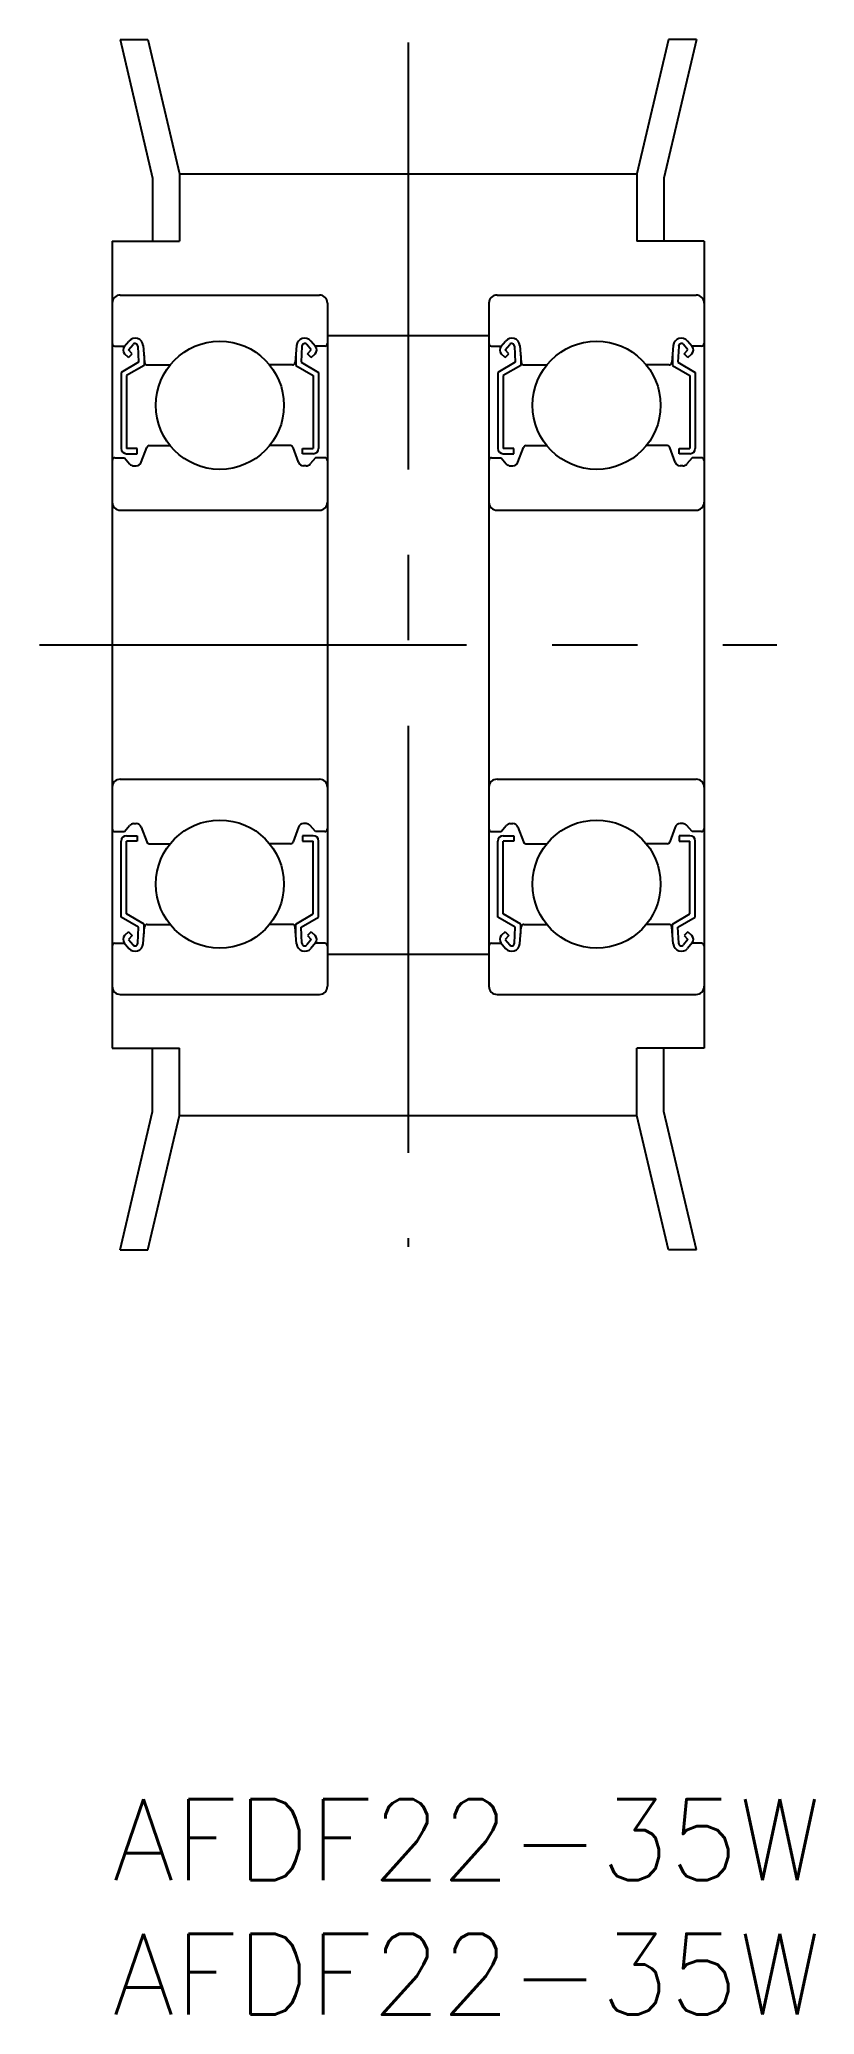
# Model space of a CAD drawing. Extents: x -2.7 to 26.1, y -8 to 65.4.
import ezdxf

# ---------------------------------------------------------------- set-up
doc = ezdxf.new("R2010")
doc.units = 0
doc.header["$LTSCALE"] = 0.5
doc.linetypes.add('CENTER', pattern=[50.8, 31.75, -6.35, 6.35, -6.35])
doc.layers.get('0').update_dxf_attribs({"linetype": 'CONTINUOUS'})
doc.layers.add('CENTER', color=1, linetype='CENTER')
doc.styles.get("Standard").update_dxf_attribs({"font": 'txt.shx', "height": 3, "bigfont": 'bigfont.shx'})

# ---------------------------------------------------------------- blocks, each defined once
blk = doc.blocks.new('*U10')
at = {"color": 7, "linetype": 'CONTINUOUS'}
blk.add_text('AFDF22-35W', height=3, dxfattribs=at).set_placement((0, -3))
blk = doc.blocks.new('*U11')
at = {"color": 7, "linetype": 'CONTINUOUS'}
blk.add_text('AFDF22-35W', height=3, dxfattribs=at).set_placement((0, -8))

msp = doc.modelspace()

# ---------------------------------------------------------------- linework, layer by layer
at = {"color": 7, "linetype": 'CONTINUOUS'}
for p, q in [((0.289, 65.425), (1.5, 60.273)), ((0.289, 65.425), (1.325, 65.425)), ((1.325, 65.425), (2.5, 60.425)), ((20.675, 65.425), (19.5, 60.425)), ((21.711, 65.425), (20.5, 60.273)), ((21.711, 65.425), (20.675, 65.425)), ((1.5, 60.273), (1.5, 57.925)), ((2.5, 60.425), (19.5, 60.425)), ((2.5, 60.425), (2.5, 57.925)), ((19.5, 60.425), (19.5, 57.925)), ((20.5, 60.273), (20.5, 57.925)), ((0, 57.925), (0, 27.925)), ((0, 57.925), (2.5, 57.925)), ((22, 57.925), (19.5, 57.925)), ((22, 57.925), (22, 27.925)), ((0.3, 55.925), (7.7, 55.925)), ((14.3, 55.925), (21.7, 55.925)), ((8, 55.625), (8, 30.225)), ((14, 55.625), (14, 30.225)), ((8, 54.425), (14, 54.425)), ((0.1, 54.025), (0.46, 54.025)), ((0.448, 54.011), (0.619, 54.215)), ((0.602, 53.6), (0.46, 53.741)), ((0.602, 53.883), (0.772, 54.085)), ((0.743, 53.742), (0.602, 53.883)), ((0.602, 53.6), (0.743, 53.742)), ((0.948, 54.026), (0.981, 53.426)), ((1.148, 54.049), (1.203, 53.416)), ((1.181, 53.671), (1.181, 53.31)), ((6.852, 54.049), (6.797, 53.416)), ((6.819, 53.671), (6.819, 53.31)), ((7.052, 54.026), (7.019, 53.426)), ((7.398, 53.883), (7.228, 54.085)), ((7.257, 53.742), (7.398, 53.883)), ((7.398, 53.6), (7.257, 53.742)), ((7.552, 54.011), (7.381, 54.215)), ((7.398, 53.6), (7.54, 53.741)), ((7.9, 54.025), (7.54, 54.025)), ((14.1, 54.025), (14.46, 54.025)), ((14.448, 54.011), (14.619, 54.215)), ((14.602, 53.6), (14.46, 53.741)), ((14.602, 53.883), (14.772, 54.085)), ((14.743, 53.742), (14.602, 53.883)), ((14.602, 53.6), (14.743, 53.742)), ((14.948, 54.026), (14.981, 53.426)), ((15.148, 54.049), (15.203, 53.416)), ((15.181, 53.671), (15.181, 53.31)), ((20.852, 54.049), (20.797, 53.416)), ((20.819, 53.671), (20.819, 53.31)), ((21.052, 54.026), (21.019, 53.426)), ((21.398, 53.883), (21.228, 54.085)), ((21.257, 53.742), (21.398, 53.883)), ((21.398, 53.6), (21.257, 53.742)), ((21.552, 54.011), (21.381, 54.215)), ((21.398, 53.6), (21.54, 53.741)), ((21.9, 54.025), (21.54, 54.025)), ((0.981, 53.426), (0.331, 53.05)), ((0.331, 53.05), (0.331, 50.225)), ((1.181, 53.31), (0.531, 52.935)), ((0.531, 52.935), (0.531, 50.225)), ((1.303, 53.325), (2.151, 53.325)), ((6.697, 53.325), (5.849, 53.325)), ((6.819, 53.31), (7.469, 52.935)), ((7.019, 53.426), (7.669, 53.05)), ((7.469, 52.935), (7.469, 50.225)), ((7.669, 53.05), (7.669, 50.225)), ((14.981, 53.426), (14.331, 53.05)), ((14.331, 53.05), (14.331, 50.225)), ((15.181, 53.31), (14.531, 52.935)), ((14.531, 52.935), (14.531, 50.225)), ((15.303, 53.325), (16.151, 53.325)), ((20.697, 53.325), (19.849, 53.325)), ((20.819, 53.31), (21.469, 52.935)), ((21.019, 53.426), (21.669, 53.05)), ((21.469, 52.935), (21.469, 50.225)), ((21.669, 53.05), (21.669, 50.225)), ((0.931, 50.225), (0.531, 50.225)), ((0.531, 50.025), (0.931, 50.025)), ((0.931, 50.025), (0.931, 50.225)), ((1.079, 49.706), (1.28, 50.259)), ((1.374, 50.325), (2.151, 50.325)), ((6.626, 50.325), (5.849, 50.325)), ((6.921, 49.706), (6.72, 50.259)), ((7.069, 50.025), (7.069, 50.225)), ((7.069, 50.225), (7.469, 50.225)), ((7.469, 50.025), (7.069, 50.025)), ((14.931, 50.225), (14.531, 50.225)), ((14.531, 50.025), (14.931, 50.025)), ((14.931, 50.025), (14.931, 50.225)), ((15.079, 49.706), (15.28, 50.259)), ((15.374, 50.325), (16.151, 50.325)), ((20.626, 50.325), (19.849, 50.325)), ((20.921, 49.706), (20.72, 50.259)), ((21.069, 50.025), (21.069, 50.225)), ((21.069, 50.225), (21.469, 50.225)), ((21.469, 50.025), (21.069, 50.025)), ((0.1, 49.875), (0.45, 49.875)), ((0.45, 49.875), (0.642, 49.646)), ((0.795, 49.575), (0.891, 49.575)), ((7.205, 49.575), (7.109, 49.575)), ((7.55, 49.875), (7.358, 49.646)), ((7.9, 49.875), (7.55, 49.875)), ((14.1, 49.875), (14.45, 49.875)), ((14.45, 49.875), (14.642, 49.646)), ((14.795, 49.575), (14.891, 49.575)), ((21.205, 49.575), (21.109, 49.575)), ((21.55, 49.875), (21.358, 49.646)), ((21.9, 49.875), (21.55, 49.875)), ((0.3, 47.925), (7.7, 47.925)), ((14.3, 47.925), (21.7, 47.925)), ((0.3, 37.925), (7.7, 37.925)), ((14.3, 37.925), (21.7, 37.925)), ((0.45, 35.975), (0.642, 36.203)), ((0.795, 36.275), (0.891, 36.275)), ((1.079, 36.143), (1.28, 35.591)), ((6.921, 36.143), (6.72, 35.591)), ((7.205, 36.275), (7.109, 36.275)), ((7.55, 35.975), (7.358, 36.203)), ((14.45, 35.975), (14.642, 36.203)), ((14.795, 36.275), (14.891, 36.275)), ((15.079, 36.143), (15.28, 35.591)), ((20.921, 36.143), (20.72, 35.591)), ((21.205, 36.275), (21.109, 36.275)), ((21.55, 35.975), (21.358, 36.203)), ((0.1, 35.975), (0.45, 35.975)), ((0.331, 32.8), (0.331, 35.625)), ((0.531, 35.825), (0.931, 35.825)), ((0.531, 32.915), (0.531, 35.625)), ((0.931, 35.625), (0.531, 35.625)), ((0.931, 35.825), (0.931, 35.625)), ((1.374, 35.525), (2.151, 35.525)), ((6.626, 35.525), (5.849, 35.525)), ((7.069, 35.825), (7.069, 35.625)), ((7.469, 35.825), (7.069, 35.825)), ((7.069, 35.625), (7.469, 35.625)), ((7.469, 32.915), (7.469, 35.625)), ((7.9, 35.975), (7.55, 35.975)), ((7.669, 32.8), (7.669, 35.625)), ((14.1, 35.975), (14.45, 35.975)), ((14.331, 32.8), (14.331, 35.625)), ((14.531, 35.825), (14.931, 35.825)), ((14.531, 32.915), (14.531, 35.625)), ((14.931, 35.625), (14.531, 35.625)), ((14.931, 35.825), (14.931, 35.625)), ((15.374, 35.525), (16.151, 35.525)), ((20.626, 35.525), (19.849, 35.525)), ((21.069, 35.825), (21.069, 35.625)), ((21.469, 35.825), (21.069, 35.825)), ((21.069, 35.625), (21.469, 35.625)), ((21.469, 32.915), (21.469, 35.625)), ((21.9, 35.975), (21.55, 35.975)), ((21.669, 32.8), (21.669, 35.625)), ((0.981, 32.424), (0.331, 32.8)), ((1.181, 32.54), (0.531, 32.915)), ((0.948, 31.823), (0.981, 32.424)), ((1.148, 31.801), (1.203, 32.433)), ((1.181, 32.179), (1.181, 32.54)), ((1.303, 32.525), (2.151, 32.525)), ((6.697, 32.525), (5.849, 32.525)), ((6.852, 31.801), (6.797, 32.433)), ((6.819, 32.54), (7.469, 32.915)), ((6.819, 32.179), (6.819, 32.54)), ((7.019, 32.424), (7.669, 32.8)), ((7.052, 31.823), (7.019, 32.424)), ((14.981, 32.424), (14.331, 32.8)), ((15.181, 32.54), (14.531, 32.915)), ((14.948, 31.823), (14.981, 32.424)), ((15.148, 31.801), (15.203, 32.433)), ((15.181, 32.179), (15.181, 32.54)), ((15.303, 32.525), (16.151, 32.525)), ((20.697, 32.525), (19.849, 32.525)), ((20.852, 31.801), (20.797, 32.433)), ((20.819, 32.54), (21.469, 32.915)), ((20.819, 32.179), (20.819, 32.54)), ((21.019, 32.424), (21.669, 32.8)), ((21.052, 31.823), (21.019, 32.424)), ((0.1, 31.825), (0.46, 31.825)), ((0.448, 31.839), (0.619, 31.634)), ((0.602, 32.25), (0.46, 32.108)), ((0.602, 32.25), (0.743, 32.108)), ((0.743, 32.108), (0.602, 31.967)), ((0.602, 31.967), (0.772, 31.764)), ((7.398, 31.967), (7.228, 31.764)), ((7.398, 32.25), (7.257, 32.108)), ((7.257, 32.108), (7.398, 31.967)), ((7.552, 31.839), (7.381, 31.634)), ((7.398, 32.25), (7.54, 32.108)), ((7.9, 31.825), (7.54, 31.825)), ((14.1, 31.825), (14.46, 31.825)), ((14.448, 31.839), (14.619, 31.634)), ((14.602, 32.25), (14.46, 32.108)), ((14.602, 32.25), (14.743, 32.108)), ((14.743, 32.108), (14.602, 31.967)), ((14.602, 31.967), (14.772, 31.764)), ((21.398, 31.967), (21.228, 31.764)), ((21.398, 32.25), (21.257, 32.108)), ((21.257, 32.108), (21.398, 31.967)), ((21.552, 31.839), (21.381, 31.634)), ((21.398, 32.25), (21.54, 32.108)), ((21.9, 31.825), (21.54, 31.825)), ((8, 31.425), (14, 31.425)), ((0.3, 29.925), (7.7, 29.925)), ((14.3, 29.925), (21.7, 29.925)), ((0, 27.925), (2.5, 27.925)), ((1.5, 25.576), (1.5, 27.925)), ((2.5, 25.425), (2.5, 27.925)), ((22, 27.925), (19.5, 27.925)), ((19.5, 25.425), (19.5, 27.925)), ((20.5, 25.576), (20.5, 27.925)), ((0.289, 20.425), (1.5, 25.576)), ((1.325, 20.425), (2.5, 25.425)), ((2.5, 25.425), (19.5, 25.425)), ((20.675, 20.425), (19.5, 25.425)), ((21.711, 20.425), (20.5, 25.576)), ((0.289, 20.425), (1.325, 20.425)), ((21.711, 20.425), (20.675, 20.425))]:
    msp.add_line(p, q, dxfattribs=at)
for centre in [(4, 51.825), (18, 51.825), (4, 34.025), (18, 34.025)]:
    msp.add_circle(centre, 2.381, dxfattribs=at)
for centre, radius, start, end in [((0.3, 55.625), 0.3, 90, 180), ((7.7, 55.625), 0.3, 0, 90), ((14.3, 55.625), 0.3, 90, 180), ((21.7, 55.625), 0.3, 0, 90), ((0.1, 54.125), 0.1, 180, 270), ((0.602, 53.883), 0.2, 140.13695, 225.00202), ((0.849, 54.023), 0.3, 4.93539, 140.13695), ((0.849, 54.021), 0.1, 3.10166, 139.95027), ((7.151, 54.023), 0.3, 39.86305, 175.06461), ((7.151, 54.021), 0.1, 40.04973, 176.89834), ((7.398, 53.883), 0.2, 314.99798, 39.86305), ((7.9, 54.125), 0.1, 270, 0), ((14.1, 54.125), 0.1, 180, 270), ((14.602, 53.883), 0.2, 140.13695, 225.00202), ((14.849, 54.023), 0.3, 4.93539, 140.13695), ((14.849, 54.021), 0.1, 3.10166, 139.95027), ((21.151, 54.023), 0.3, 39.86305, 175.06461), ((21.151, 54.021), 0.1, 40.04973, 176.89834), ((21.398, 53.883), 0.2, 314.99798, 39.86305), ((21.9, 54.125), 0.1, 270, 0), ((1.303, 53.425), 0.1, 184.93539, 270), ((6.697, 53.425), 0.1, 270, 355.06461), ((15.303, 53.425), 0.1, 184.93539, 270), ((20.697, 53.425), 0.1, 270, 355.06461), ((0.531, 50.225), 0.2, 180, 270), ((1.374, 50.225), 0.1, 90, 159.99156), ((6.626, 50.225), 0.1, 20.00844, 90), ((7.469, 50.225), 0.2, 270, 0), ((14.531, 50.225), 0.2, 180, 270), ((15.374, 50.225), 0.1, 90, 159.99156), ((20.626, 50.225), 0.1, 20.00844, 90), ((21.469, 50.225), 0.2, 270, 0), ((0.1, 49.775), 0.1, 90, 180.81025), ((0.795, 49.775), 0.2, 219.97618, 270), ((0.891, 49.775), 0.2, 270, 339.99156), ((7.109, 49.775), 0.2, 200.00844, 270), ((7.205, 49.775), 0.2, 270, 320.02382), ((7.9, 49.775), 0.1, 359.18975, 90), ((14.1, 49.775), 0.1, 90, 180.81025), ((14.795, 49.775), 0.2, 219.97618, 270), ((14.891, 49.775), 0.2, 270, 339.99156), ((21.109, 49.775), 0.2, 200.00844, 270), ((21.205, 49.775), 0.2, 270, 320.02382), ((21.9, 49.775), 0.1, 359.18975, 90), ((0.3, 48.225), 0.3, 180, 270), ((7.7, 48.225), 0.3, 270, 0), ((14.3, 48.225), 0.3, 180, 270), ((21.7, 48.225), 0.3, 270, 0), ((0.3, 37.625), 0.3, 90, 180), ((7.7, 37.625), 0.3, 0, 90), ((14.3, 37.625), 0.3, 90, 180), ((21.7, 37.625), 0.3, 0, 90), ((0.1, 36.075), 0.1, 179.18975, 270), ((0.795, 36.075), 0.2, 90, 140.02382), ((0.891, 36.075), 0.2, 20.00844, 90), ((7.109, 36.075), 0.2, 90, 159.99156), ((7.205, 36.075), 0.2, 39.97618, 90), ((7.9, 36.075), 0.1, 270, 0.81025), ((14.1, 36.075), 0.1, 179.18975, 270), ((14.795, 36.075), 0.2, 90, 140.02382), ((14.891, 36.075), 0.2, 20.00844, 90), ((21.109, 36.075), 0.2, 90, 159.99156), ((21.205, 36.075), 0.2, 39.97618, 90), ((21.9, 36.075), 0.1, 270, 0.81025), ((0.531, 35.625), 0.2, 90, 180), ((1.374, 35.625), 0.1, 200.00844, 270), ((6.626, 35.625), 0.1, 270, 339.99156), ((7.469, 35.625), 0.2, 0, 90), ((14.531, 35.625), 0.2, 90, 180), ((15.374, 35.625), 0.1, 200.00844, 270), ((20.626, 35.625), 0.1, 270, 339.99156), ((21.469, 35.625), 0.2, 0, 90), ((1.303, 32.425), 0.1, 90, 175.06461), ((6.697, 32.425), 0.1, 4.93539, 90), ((15.303, 32.425), 0.1, 90, 175.06461), ((20.697, 32.425), 0.1, 4.93539, 90), ((0.1, 31.725), 0.1, 90, 180), ((0.602, 31.967), 0.2, 134.99798, 219.86305), ((0.849, 31.826), 0.3, 219.86305, 355.06461), ((0.849, 31.829), 0.1, 220.04973, 356.89834), ((7.151, 31.826), 0.3, 184.93539, 320.13695), ((7.151, 31.829), 0.1, 183.10166, 319.95027), ((7.398, 31.967), 0.2, 320.13695, 45.00202), ((7.9, 31.725), 0.1, 0, 90), ((14.1, 31.725), 0.1, 90, 180), ((14.602, 31.967), 0.2, 134.99798, 219.86305), ((14.849, 31.826), 0.3, 219.86305, 355.06461), ((14.849, 31.829), 0.1, 220.04973, 356.89834), ((21.151, 31.826), 0.3, 184.93539, 320.13695), ((21.151, 31.829), 0.1, 183.10166, 319.95027), ((21.398, 31.967), 0.2, 320.13695, 45.00202), ((21.9, 31.725), 0.1, 0, 90), ((0.3, 30.225), 0.3, 180, 270), ((7.7, 30.225), 0.3, 270, 0), ((14.3, 30.225), 0.3, 180, 270), ((21.7, 30.225), 0.3, 270, 0)]:
    msp.add_arc(centre, radius, start, end, dxfattribs=at)
at = {"layer": 'CENTER', "color": 1, "linetype": 'CENTER'}
for p, q in [((11, 65.313), (11, 20.536)), ((-2.703, 42.925), (24.703, 42.925))]:
    msp.add_line(p, q, dxfattribs=at)

# ---------------------------------------------------------------- block references
at = {"color": 7, "linetype": 'CONTINUOUS'}
for name in ['*U10', '*U11']:
    msp.add_blockref(name, (0, 0), dxfattribs=at)

doc.saveas('drawing.dxf')
